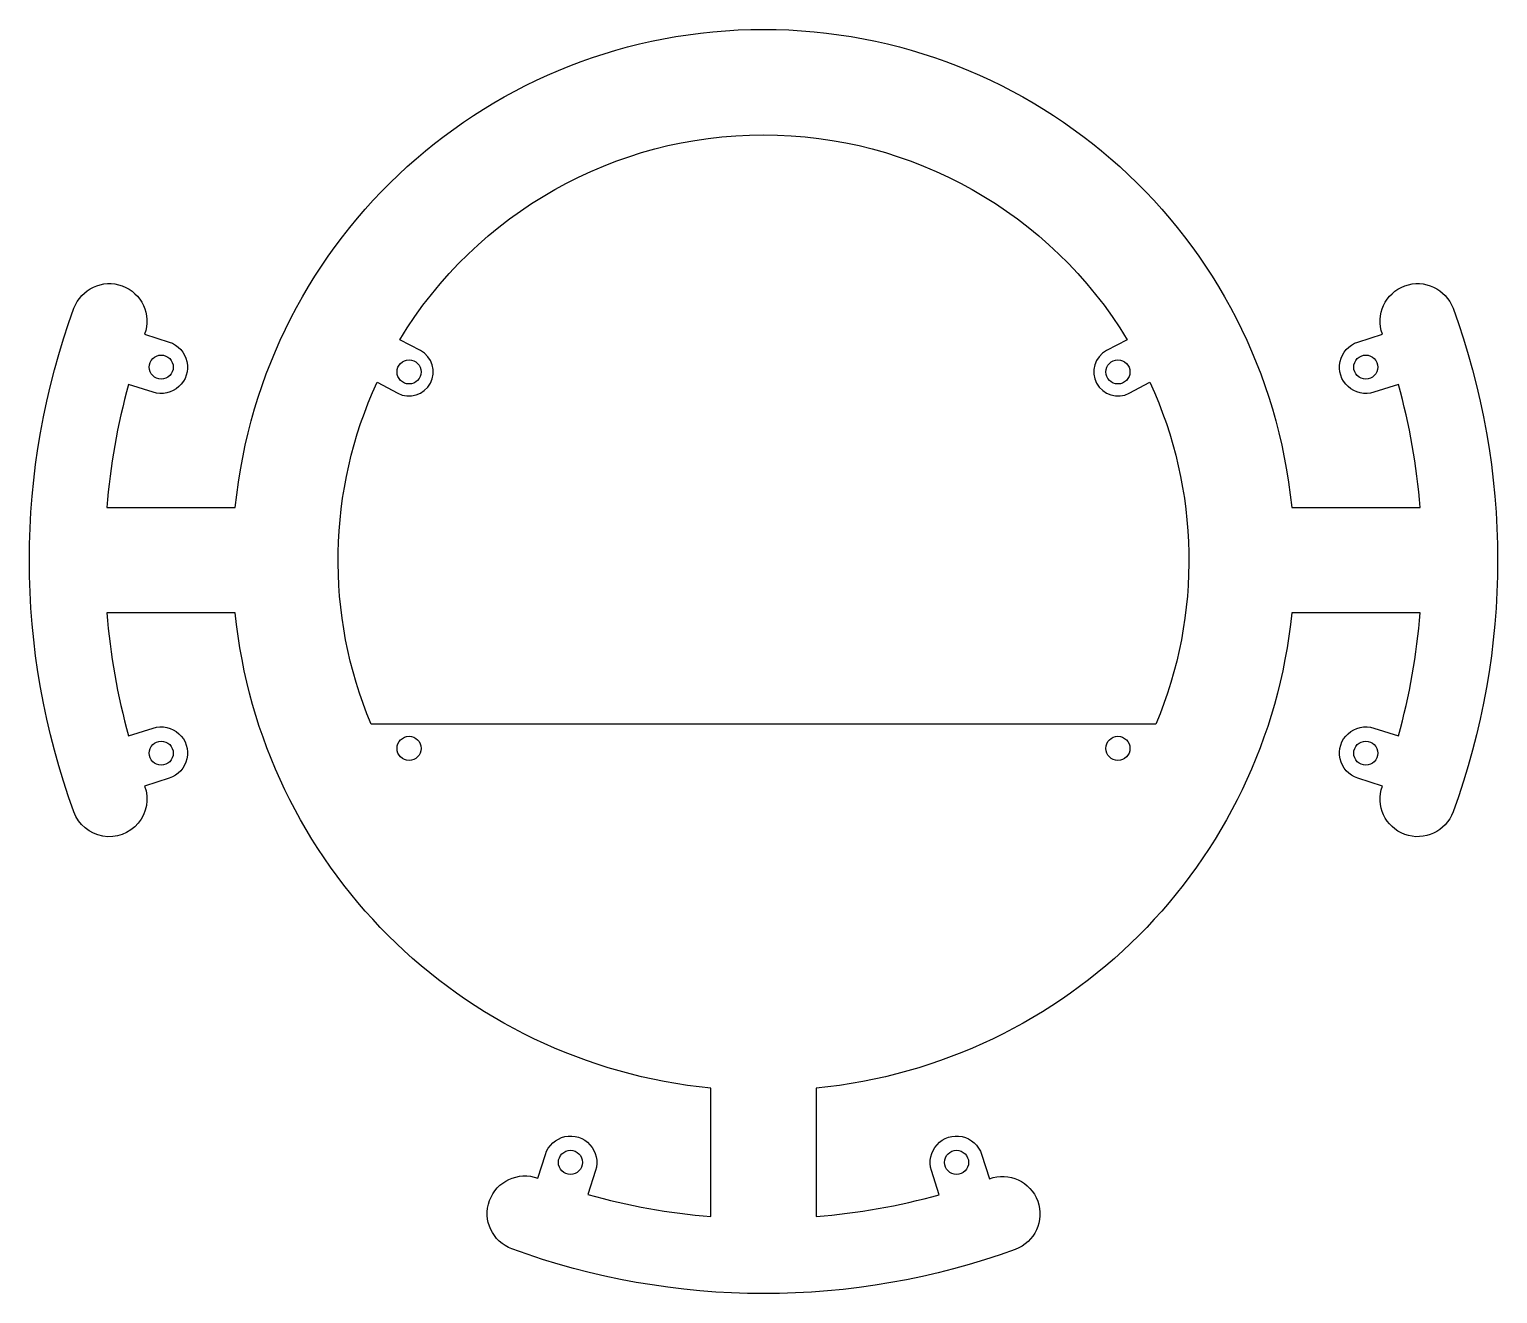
# Model space of a CAD drawing. Header units: millimetres. Extents: x -98 to 98, y -97 to 70.
import ezdxf

# ---------------------------------------------------------------- set-up
doc = ezdxf.new("R2010")
doc.units = ezdxf.units.MM
doc.layers.get('0').update_dxf_attribs({"linetype": 'CONTINUOUS'})

msp = doc.modelspace()

# ---------------------------------------------------------------- linework, layer by layer
for points in [[(87.22, 7, 0.047554), (84.33, 23.35), (81.06, 22.31, -1.000204), (78.92, 28.97), (82.19, 30.02, -1), (91.58, 33.45, -0.176894), (91.58, -33.45, -1), (82.19, -30.02), (78.92, -28.97, -1.000204), (81.06, -22.31), (84.33, -23.35, 0.047554), (87.22, -7), (70.15, -7, -0.357089), (7, -70.15), (7, -87.19, 0.047529), (23.34, -84.29), (22.31, -81.06, -1.000204), (28.97, -78.92), (30.01, -82.16, -1), (33.44, -91.55, -0.176766), (-33.41, -91.48, -0.999999), (-29.98, -82.09), (-28.97, -78.93, -1.000204), (-22.3, -81.06), (-23.32, -84.25, 0.047512), (-7, -87.19), (-7, -70.15, -0.357095), (-70.15, -7), (-87.22, -7, 0.047554), (-84.33, -23.35), (-81.06, -22.31, -1.000204), (-78.92, -28.97), (-82.19, -30.02, -1), (-91.58, -33.45, -0.176894), (-91.58, 33.45, -1), (-82.19, 30.02), (-78.92, 28.97, -1.000204), (-81.06, 22.31), (-84.33, 23.35, 0.047554), (-87.22, 7), (-70.15, 7, -0.905182), (70.15, 7)], [(-48.57, 22.17, 1), (-45.57, 27.83), (-48.32, 29.28, -0.563252), (48.32, 29.28), (45.57, 27.83, 1), (48.57, 22.17), (51.32, 23.63, -0.209919), (52.12, -21.8), (-52.12, -21.8, -0.209919), (-51.32, 23.63)]]:
    msp.add_lwpolyline(points, format="xyb", close=True)
for centre in [(-79.99, 25.64), (-47.07, 25), (47.07, 25), (79.99, 25.64), (-47.07, -25), (47.07, -25), (-79.99, -25.64), (79.99, -25.64), (-25.64, -79.99), (25.64, -79.99)]:
    msp.add_circle(centre, 1.6)

doc.saveas('drawing.dxf')
